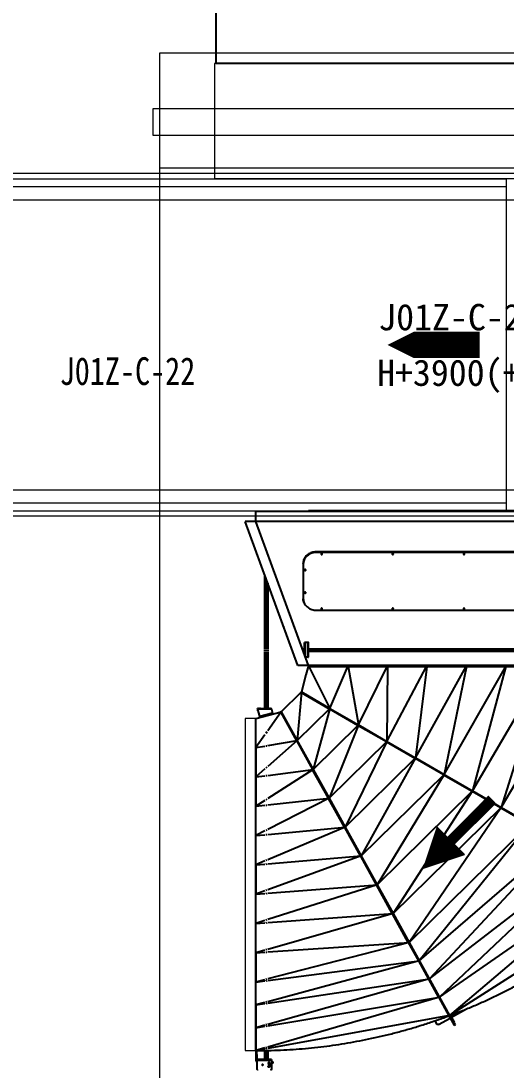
# Model space of a CAD drawing. Header units: millimetres. Extents: x 845401 to 948039, y 511594 to 550263.
# Drawn here: x 913964 to 915805, y 529192 to 533170 of the extents above; entities that cross this region are included whole.
import ezdxf

# ---------------------------------------------------------------- set-up
doc = ezdxf.new("R2010")
doc.units = ezdxf.units.MM
doc.layers.add('00', color=7, linetype='Continuous')
for name, color, linetype, lineweight in [('8101-0023040DXF_CONTINUOUS_LINE', 7, 'Continuous', 18), ('A-剖-0.10mm.......SECT-L01', 255, 'Continuous', 18), ('物流设备', 7, 'Continuous', 5)]:
    doc.layers.add(name, color=color, linetype=linetype, lineweight=lineweight)
doc.styles.add('宋体', font='simsun.ttc', dxfattribs={"width": 0.8, "height": 700})

# ---------------------------------------------------------------- blocks, each defined once
blk = doc.blocks.new('*U100542')
at = {"color": 1}
blk.add_lwpolyline([(0, -630), (2831, -630), (2831, 630), (0, 630)], close=True, dxfattribs=at)
at = {"color": 4}
blk.add_lwpolyline([(0, -600), (2831, -600), (2831, 600), (0, 600)], close=True, dxfattribs=at)
blk.add_lwpolyline([(100, 0, 100, 100, 0), (250, 0, 200, 0, 0), (450, 0, 0, 0, 0)], format="xyseb")
for tag, p in [('设备编号', (485.2, 55.3)), ('设备高度', (489.7, -155.6))]:
    blk.add_attdef(tag, p, '', height=100)
at = {"flags": 1}
blk.add_attdef('设备类型', (16574.6, -37.1), '', height=100, dxfattribs=at)
blk = doc.blocks.new('G$C0940C817')
at = {"linetype": 'Continuous', "lineweight": 25}
for p, q in [((2240.2, 2119.5), (40.2, 2119.5)), ((799.8, 2120), (1480.5, 2120)), ((1480.5, 2120), (1654.1, 2120)), ((1654.1, 2120), (2040.2, 2120)), ((2240.2, 2079.5), (2240.2, 2119.5)), ((40.3, 2079.5), (2240, 2079.5)), ((2040.1, 1533.5), (2240, 2079.5)), ((2080.3, 1533.5), (2280.3, 2079.5)), ((2240.2, 2079.5), (2280.3, 2079.5)), ((2280.3, 2079.6), (2280.2, 2079.5)), ((2280.3, 2079.5), (2280.3, 2079.6)), ((1160.2, 1964.4), (2010.2, 1964.4)), ((1160.7, 1964.1), (2009.7, 1964.1)), ((1160.7, 1962.5), (2009.7, 1962.5)), ((2009.7, 1962.5), (2009.7, 1964.1)), ((2010.2, 1964.4), (2010.2, 1964.1)), ((2059.7, 1920.2), (2059.7, 1921.8)), ((2059.7, 1920.2), (2059.7, 1785.6)), ((2059.7, 1916.1), (2060.2, 1916.1)), ((2059.7, 1914.5), (2060.2, 1914.5)), ((2060.2, 1922.2), (2060.2, 1786.7)), ((2205.3, 1597), (2205.3, 1874.7)), ((2194.7, 1845.8), (2194.7, 1597)), ((2197.7, 1597), (2197.7, 1854)), ((2202.3, 1866.5), (2202.3, 1597)), ((2060.2, 1794.5), (2059.7, 1794.5)), ((2009.7, 1743.3), (1160.7, 1743.3)), ((2135.1, 1680.5), (2134.1, 1680.5)), ((2135.1, 1683.2), (2135.1, 1680.5)), ((2040.2, 1597), (240.2, 1597)), ((240.2, 1594), (2040.2, 1594)), ((2040.2, 1621), (2041.7, 1621)), ((2040.2, 1618), (2040.2, 1621)), ((2041.7, 1621), (2040.2, 1621)), ((2040.2, 1621), (2040.2, 1621)), ((2041.7, 1618), (2040.2, 1618)), ((2040.2, 1569), (2040.2, 1618)), ((2041.7, 1621), (2041.7, 1618)), ((2041.7, 1621), (2041.7, 1621)), ((2041.7, 1566), (2041.7, 1621)), ((2041.7, 1569), (2041.7, 1618)), ((2041.7, 1603.9), (2041.7, 1608.1)), ((2042.7, 1566), (2042.7, 1621)), ((2042.7, 1621), (2042.7, 1621)), ((2042.7, 1621), (2052.2, 1621)), ((2042.7, 1621), (2052.2, 1621)), ((2052.2, 1621), (2052.2, 1621)), ((2052.2, 1566.6), (2052.2, 1621)), ((2053.2, 1621), (2053.2, 1621.1)), ((2054.7, 1621.1), (2053.2, 1621.1)), ((2053.2, 1621), (2054.7, 1621)), ((2054.7, 1621), (2054.7, 1621.1)), ((2054.7, 1611.1), (2054.7, 1621.1)), ((2054.7, 1573.4), (2054.7, 1621)), ((2054.7, 1608.5), (2054.7, 1612.7)), ((2054.7, 1612.7), (2054.7, 1612.7)), ((2054.7, 1612.7), (2054.7, 1608.5)), ((2054.7, 1612.6), (2054.7, 1612.6)), ((2054.7, 1612.6), (2054.7, 1608.4)), ((2054.7, 1608.4), (2054.7, 1612.6)), ((2054.7, 1597), (2054.7, 1611.1)), ((2054.7, 1608.5), (2054.7, 1608.5)), ((2054.7, 1608.4), (2054.7, 1608.4)), ((2063.3, 1597), (2054.7, 1597)), ((2054.7, 1594), (2062.2, 1594)), ((2054.7, 1589.4), (2054.7, 1594)), ((2194.7, 1594), (2194.7, 1589.4)), ((2197.7, 1589.4), (2197.7, 1594)), ((2202.3, 1594), (2202.3, 1589.4)), ((2205.3, 1589.4), (2205.3, 1594)), ((2040.2, 1589.4), (240.2, 1589.4)), ((240.2, 1586.4), (2040.2, 1586.4)), ((2040.2, 1569), (2041.7, 1569)), ((2040.2, 1566), (2040.2, 1569)), ((2041.7, 1566), (2040.2, 1566)), ((2041.7, 1583.1), (2041.7, 1578.9)), ((2041.7, 1569), (2041.7, 1566)), ((2041.7, 1566), (2041.7, 1566)), ((2042.7, 1566), (2052, 1566)), ((2060.5, 1589.4), (2054.7, 1589.4)), ((2054.7, 1586.4), (2059.4, 1586.4)), ((2054.7, 1576.1), (2054.7, 1586.4)), ((2054.7, 1574.5), (2054.7, 1578.7)), ((2054.7, 1578.7), (2054.7, 1578.7)), ((2054.7, 1578.7), (2054.7, 1574.5)), ((2054.7, 1578.6), (2054.7, 1578.6)), ((2054.7, 1578.6), (2054.7, 1574.4)), ((2054.7, 1574.4), (2054.7, 1578.6)), ((2054.7, 1573.4), (2054.7, 1576.1)), ((2054.7, 1574.5), (2054.7, 1574.5)), ((2054.7, 1574.4), (2054.7, 1574.4)), ((2194.7, 1586.4), (2194.7, 1371)), ((2197.7, 1371.1), (2197.7, 1586.4)), ((2202.3, 1586.4), (2202.3, 1371.1)), ((2205.3, 1371.1), (2205.3, 1586.4)), ((2040.2, 1530.5), (240.2, 1530.5)), ((240.3, 1533.4), (2040, 1533.4)), ((1309.2, 996), (991.9, 1530.5)), ((1141.1, 1530.5), (1309.2, 996)), ((1417.4, 1058.5), (1141.9, 1530.5)), ((1291, 1530.5), (1417.4, 1058.5)), ((1525.7, 1121), (1291.9, 1530.5)), ((1440.8, 1530.5), (1525.7, 1121)), ((1633.9, 1183.5), (1441.8, 1530.5)), ((1590.5, 1530.5), (1633.9, 1183.5)), ((1742.2, 1246), (1591.7, 1530.5)), ((1740.2, 1530.5), (1742.2, 1246)), ((1850.4, 1308.5), (1741.6, 1530.5)), ((1889.6, 1530.5), (1850.4, 1308.5)), ((1958.7, 1371), (1891.4, 1530.5)), ((2038.6, 1530.5), (1958.7, 1371)), ((2040, 1533.5), (2080.3, 1533.5)), ((2040, 1533.5), (2040.1, 1533.5)), ((2040, 1533.5), (2040, 1533.4)), ((2040, 1533.4), (2040.2, 1533.5)), ((2040.2, 1530.5), (2040.2, 1533.5)), ((2040.2, 1533.5), (2049.6, 1498.4)), ((2080.2, 1533.5), (2080.2, 1533.5)), ((2080.2, 1533.5), (2080.3, 1533.5)), ((2049.6, 1498.4), (2066.9, 1433.5)), ((2066.9, 1433.5), (1958.7, 1371)), ((2143.2, 1358.6), (2066.9, 1433.5)), ((2066.9, 1433.5), (2082.6, 1249.2)), ((2066.9, 1433.5), (2067.2, 1430.2)), ((2066.9, 1433.5), (2068.4, 1430.9)), ((1960.9, 1368.8), (2067.2, 1430.2)), ((2067.2, 1430.2), (2068.4, 1430.9)), ((1958.7, 1371), (1200.9, 933.5)), ((2143.2, 1358.6), (1658.4, 484)), ((1958.7, 1371), (1850.4, 1308.5)), ((1852.7, 1306.3), (1959.5, 1368)), ((2082.6, 1249.2), (1958.7, 1371)), ((1958.7, 1371), (2022, 1139.9)), ((1960.9, 1368.8), (1958.7, 1371)), ((1958.7, 1371), (1959.5, 1368)), ((1959.5, 1368), (1960.9, 1368.8)), ((2082.6, 1249.2), (2143.2, 1358.6)), ((2145.1, 1355.9), (2085.7, 1248.7)), ((2240.2, 1333.5), (2143.2, 1358.6)), ((2143.2, 1358.6), (2194.7, 1286.3)), ((2143.2, 1358.6), (2145.1, 1355.9)), ((2143.2, 1358.6), (2145.8, 1357.1)), ((2145.1, 1355.9), (2145.8, 1357.1)), ((2180.6, 1368.1), (2176.6, 1352.5)), ((2176.6, 1352.5), (2225, 1340)), ((2180.6, 1368.1), (2180.6, 1367.7)), ((2180.6, 1367.7), (2181.4, 1367.7)), ((2233.1, 1371.4), (2181.3, 1370.9)), ((2181.4, 1368.4), (2232.4, 1368.9)), ((2181.4, 1367.7), (2181.4, 1368.4)), ((2194.7, 1371), (2184.3, 1370.9)), ((2202.3, 1371.1), (2197.7, 1371.1)), ((2230.1, 1371.3), (2205.3, 1371.1)), ((2225, 1340), (2232.4, 1368.9)), ((2232.8, 1361.8), (2230.6, 1361.8)), ((2232.8, 1361.8), (2232.7, 1369.5)), ((2233.1, 1369.9), (2233.1, 1371.4)), ((2176.3, 1351.6), (2175.9, 1350.1)), ((2224.7, 1339), (2176.3, 1351.6)), ((2178.9, 1349.4), (2179.2, 1350.8)), ((2221.5, 1338.3), (2178.9, 1349.4)), ((2221.8, 1339.8), (2179.2, 1350.8)), ((2221.8, 1339.8), (2221.5, 1338.3)), ((2224.4, 1337.6), (2224.7, 1339)), ((2240.2, 333.5), (2240.2, 1333.5)), ((2240.2, 1333.5), (2240.2, 1333.5)), ((2240.2, 1222.4), (2240.2, 1333.5)), ((1850.4, 1308.5), (1742.2, 1246)), ((1744.4, 1243.8), (1851.6, 1305.7)), ((2022, 1139.9), (1850.4, 1308.5)), ((1850.4, 1308.5), (1961.4, 1030.6)), ((1852.7, 1306.3), (1850.4, 1308.5)), ((1850.4, 1308.5), (1851.6, 1305.7)), ((1852.7, 1306.3), (1851.6, 1305.7)), ((2197.7, 1282.1), (2202.3, 1275.6)), ((1742.2, 1246), (1633.9, 1183.5)), ((1636.2, 1181.3), (1743.5, 1243.3)), ((1961.4, 1030.6), (1742.2, 1246)), ((1742.2, 1246), (1900.8, 921.3)), ((1744.4, 1243.8), (1742.2, 1246)), ((1742.2, 1246), (1743.5, 1243.3)), ((1744.4, 1243.8), (1743.5, 1243.3)), ((2022, 1139.9), (2082.6, 1249.2)), ((2084.9, 1247.2), (2025.2, 1139.5)), ((2194.7, 1230.1), (2082.6, 1249.2)), ((2082.6, 1249.2), (2194.7, 1151.1)), ((2085.7, 1248.7), (2082.6, 1249.2)), ((2082.6, 1249.2), (2084.9, 1247.2)), ((2085.7, 1248.7), (2084.9, 1247.2)), ((2205.3, 1271.4), (2240.2, 1222.4)), ((2202.3, 1228.8), (2197.7, 1229.6)), ((2240.2, 1222.4), (2205.3, 1228.3)), ((2240.2, 1222.4), (2240.2, 1111.3)), ((1633.9, 1183.5), (1525.7, 1121)), ((1527.9, 1118.8), (1635.4, 1180.9)), ((1900.8, 921.3), (1633.9, 1183.5)), ((1633.9, 1183.5), (1840.2, 811.9)), ((1636.2, 1181.3), (1633.9, 1183.5)), ((1633.9, 1183.5), (1635.4, 1180.9)), ((1635.4, 1180.9), (1636.2, 1181.3)), ((1525.7, 1121), (1417.4, 1058.5)), ((1419.6, 1056.3), (1527.2, 1118.4)), ((1840.2, 811.9), (1525.7, 1121)), ((1525.7, 1121), (1779.6, 702.6)), ((1527.9, 1118.8), (1525.7, 1121)), ((1525.7, 1121), (1527.2, 1118.4)), ((1527.2, 1118.4), (1527.9, 1118.8)), ((2022, 1139.9), (1961.4, 1030.6)), ((1964.6, 1030.2), (2024.5, 1138.3)), ((2194.7, 1117.3), (2022, 1139.9)), ((2022, 1139.9), (2194.7, 1029.3)), ((2025.2, 1139.5), (2022, 1139.9)), ((2022, 1139.9), (2024.5, 1138.3)), ((2025.2, 1139.5), (2024.5, 1138.3)), ((2197.7, 1148.5), (2202.3, 1144.5)), ((2202.3, 1116.3), (2197.7, 1116.9)), ((2205.3, 1141.8), (2240.2, 1111.3)), ((2240.2, 1111.3), (2205.3, 1115.9)), ((2240.2, 1111.3), (2240.2, 1000.2)), ((1417.4, 1058.5), (1309.2, 996)), ((1311.4, 993.8), (1419.1, 1056)), ((1779.6, 702.6), (1417.4, 1058.5)), ((1417.4, 1058.5), (1719, 593.3)), ((1419.6, 1056.3), (1417.4, 1058.5)), ((1417.4, 1058.5), (1419.1, 1056)), ((1419.6, 1056.3), (1419.1, 1056)), ((1309.2, 996), (1200.9, 933.5)), ((1719, 593.3), (1309.2, 996)), ((1309.2, 996), (1658.4, 484)), ((1311.4, 993.8), (1309.2, 996)), ((1309.2, 996), (1310.9, 993.5)), ((1961.4, 1030.6), (1900.8, 921.3)), ((1904, 921), (1964.1, 1029.2)), ((2194.7, 1005.1), (1961.4, 1030.6)), ((1961.4, 1030.6), (2194.7, 912.2)), ((1964.6, 1030.2), (1961.4, 1030.6)), ((1961.4, 1030.6), (1964.1, 1029.2)), ((1964.1, 1029.2), (1964.6, 1030.2)), ((2197.7, 1027.4), (2202.3, 1024.4)), ((2202.3, 1004.3), (2197.7, 1004.8)), ((2205.3, 1022.5), (2240.2, 1000.2)), ((2240.2, 1000.2), (2205.3, 1004)), ((2240.2, 889.1), (2240.2, 1000.2)), ((1203.1, 931.3), (1310.9, 993.5)), ((1311.4, 993.8), (1310.9, 993.5)), ((1200.9, 933.5), (1619.9, 414.6)), ((1658.4, 484), (1200.9, 933.5)), ((1840.2, 811.9), (1900.8, 921.3)), ((1903.6, 920.1), (1843.5, 811.7)), ((2194.7, 893.4), (1900.8, 921.3)), ((1900.8, 921.3), (2194.7, 797.2)), ((1904, 921), (1900.8, 921.3)), ((1900.8, 921.3), (1903.6, 920.1)), ((1903.6, 920.1), (1904, 921)), ((2197.7, 910.6), (2202.3, 908.3)), ((2202.3, 892.7), (2197.7, 893.1)), ((2205.3, 906.8), (2240.2, 889.1)), ((2240.2, 889.1), (2205.3, 892.4)), ((2240.2, 777.9), (2240.2, 889.1)), ((1091.5, 870.3), (1581.5, 345.2)), ((1619.9, 414.6), (1091.5, 870.3)), ((982, 807.1), (1543, 275.9)), ((1581.5, 345.2), (982, 807.1)), ((1779.6, 702.6), (1840.2, 811.9)), ((1843, 810.9), (1782.9, 702.4)), ((2194.7, 781.8), (1840.2, 811.9)), ((1840.2, 811.9), (2194.7, 683.3)), ((1843.5, 811.7), (1840.2, 811.9)), ((1840.2, 811.9), (1843, 810.9)), ((1843.5, 811.7), (1843, 810.9)), ((2197.7, 795.9), (2202.3, 794)), ((2202.3, 781.2), (2197.7, 781.6)), ((2205.3, 792.7), (2240.2, 777.9)), ((2240.2, 777.9), (2205.3, 780.9)), ((2240.2, 777.9), (2240.2, 666.8)), ((872.6, 743.9), (1504.6, 206.5)), ((1543, 275.9), (872.6, 743.9)), ((763.1, 680.8), (1504.6, 206.5)), ((1779.6, 702.6), (1719, 593.3)), ((1722.3, 593), (1782.5, 701.7)), ((2194.7, 670.4), (1779.6, 702.6)), ((1779.6, 702.6), (2194.7, 570.2)), ((1782.9, 702.4), (1779.6, 702.6)), ((1779.6, 702.6), (1782.5, 701.7)), ((1782.5, 701.7), (1782.9, 702.4)), ((2197.7, 682.3), (2202.3, 680.6)), ((2205.3, 679.5), (2240.2, 666.8)), ((2202.3, 669.8), (2197.7, 670.1)), ((2240.2, 666.8), (2205.3, 669.5)), ((2240.2, 555.7), (2240.2, 666.8)), ((1719, 593.3), (1658.4, 484)), ((1661.7, 483.7), (1721.9, 592.4)), ((2194.7, 559), (1719, 593.3)), ((1719, 593.3), (2194.7, 457.6)), ((1722.3, 593), (1719, 593.3)), ((1719, 593.3), (1721.9, 592.4)), ((1721.9, 592.4), (1722.3, 593)), ((2197.7, 569.3), (2202.3, 567.8)), ((2202.3, 558.5), (2197.7, 558.8)), ((2205.3, 566.9), (2240.2, 555.7)), ((2240.2, 555.7), (2205.3, 558.2)), ((2240.2, 444.6), (2240.2, 555.7)), ((1658.4, 484), (1504.6, 206.5)), ((1619.9, 414.6), (1658.4, 484)), ((1661.4, 483.2), (1623.1, 414.2)), ((1658.4, 484), (2194.7, 345.3)), ((2194.7, 447.7), (1658.4, 484)), ((1658.4, 484), (1661.4, 483.2)), ((1661.7, 483.7), (1658.4, 484)), ((1661.7, 483.7), (1661.4, 483.2)), ((2197.7, 456.7), (2202.3, 455.4)), ((2202.3, 447.2), (2197.7, 447.5)), ((2205.3, 454.6), (2240.2, 444.6)), ((2240.2, 444.6), (2205.3, 447)), ((2240.2, 444.6), (2240.2, 333.5)), ((1581.5, 345.2), (1619.9, 414.6)), ((1622.9, 413.8), (1584.7, 344.8)), ((1619.9, 414.6), (2194.7, 259.1)), ((2194.7, 339.5), (1619.9, 414.6)), ((1619.9, 414.6), (1622.9, 413.8)), ((1623.1, 414.2), (1619.9, 414.6)), ((1622.9, 413.8), (1623.1, 414.2)), ((1543, 275.9), (1581.5, 345.2)), ((1584.5, 344.4), (1546.2, 275.4)), ((1581.5, 345.2), (2194.7, 173)), ((2194.7, 253.6), (1581.5, 345.2)), ((1581.5, 345.2), (1584.5, 344.4)), ((1584.7, 344.8), (1581.5, 345.2)), ((1584.7, 344.8), (1584.5, 344.4)), ((2197.7, 344.5), (2202.3, 343.3)), ((2202.3, 338.5), (2197.7, 339.1)), ((2205.3, 342.5), (2240.2, 333.5)), ((2240.2, 333.5), (2205.3, 338.1)), ((2240.2, 73.5), (2240.2, 333.5)), ((2240.2, 246.8), (2240.2, 333.5)), ((1504.6, 206.5), (1543, 275.9)), ((1546, 275), (1507.7, 206)), ((1543, 275.9), (2194.7, 86.7)), ((2194.7, 167.7), (1543, 275.9)), ((1543, 275.9), (1546, 275)), ((1546.2, 275.4), (1543, 275.9)), ((1546.2, 275.4), (1546, 275)), ((2197.7, 258.3), (2202.3, 257.1)), ((2202.3, 252.5), (2197.7, 253.2)), ((2205.3, 256.3), (2240.2, 246.8)), ((2240.2, 246.8), (2205.3, 252)), ((2240.2, 246.8), (2240.2, 160.2)), ((1497.6, 200.1), (1440, 232.1)), ((1499.8, 204.1), (1473.9, 218.4)), ((1502, 208), (1487.4, 181.8)), ((1504.6, 206.5), (1490.1, 180.3)), ((1507.2, 205.1), (1492.7, 178.8)), ((1502, 208), (1504.6, 206.5)), ((1504.6, 206.5), (2194.7, 81.7)), ((1507.2, 205.1), (1504.6, 206.5)), ((1504.6, 206.5), (1507.7, 206)), ((1506.5, 203.8), (1507.8, 203)), ((1507.4, 205.5), (1507.2, 205.1)), ((1507.8, 203), (1507.3, 202.2)), ((1508.9, 205), (1507.8, 203)), ((1485.2, 171.6), (1482.6, 173)), ((1487.8, 170.1), (1485.2, 171.6)), ((1487.4, 181.8), (1490.1, 180.3)), ((1492.7, 178.8), (1490.1, 180.3)), ((1547, 172.7), (1502.9, 197.2)), ((1553.8, 174.7), (1553.5, 174.1)), ((1560.5, 186.7), (1553.8, 174.7)), ((2197.7, 172.1), (2202.3, 170.8)), ((2202.3, 166.5), (2197.7, 167.2)), ((2205.3, 170), (2240.2, 160.2)), ((2240.2, 160.2), (2205.3, 166)), ((2240.2, 160.2), (2240.2, 73.5)), ((2197.7, 85.8), (2202.3, 84.5)), ((2197.7, 81.2), (2202.3, 80.4)), ((2205.3, 83.6), (2240.2, 73.5)), ((2205.3, 79.8), (2240.2, 73.5)), ((2183.7, 40), (2180.7, 40)), ((2180.7, 40), (2234.7, 40)), ((2180.7, 40), (2180.7, 38.5)), ((2183.7, 38.5), (2183.7, 40)), ((2183.7, 40), (2234.7, 40)), ((2194.7, 74), (2194.7, 40)), ((2197.7, 40), (2197.7, 74)), ((2202.3, 73.9), (2202.3, 40)), ((2205.3, 40), (2205.3, 73.9)), ((2234.7, 40), (2234.7, 38.5)), ((2235.7, 58.5), (2235.7, 55.5)), ((2237.2, 58.5), (2235.7, 58.5)), ((2235.7, 55.5), (2237.2, 55.5)), ((2235.7, 55.5), (2235.7, 41)), ((2235.7, 41), (2237.2, 41)), ((2237.2, 40.5), (2237.1, 40.5)), ((2237.2, 73.5), (2237.2, 43.5)), ((2237.2, 73.5), (2240.2, 73.5)), ((2237.2, 43.5), (2240.2, 43.5)), ((2237.2, 33.5), (2237.2, 43.5)), ((2240.2, 73.5), (2240.2, 43.5)), ((2240.2, 43.5), (2240.2, 33.5)), ((2180.7, 30.9), (2174.5, 30.9)), ((2174.5, 28.3), (2174.5, 30.9)), ((2174.5, 25.7), (2174.5, 28.3)), ((2174.5, 25.7), (2180.7, 25.7)), ((2180.7, 38.5), (2183.7, 38.5)), ((2180.7, 37.5), (2180.7, 38.5)), ((2180.7, 38.5), (2234.7, 38.5)), ((2234.7, 37.5), (2180.7, 37.5)), ((2180.7, 37.5), (2180.7, 3)), ((2183.7, 38.5), (2234.7, 38.5)), ((2188.2, 28.2), (2188.6, 28.8)), ((2191.7, 17), (2189.5, 17)), ((2234.7, 38.5), (2234.7, 37.5)), ((2234.7, 38.5), (2234.7, 37.5)), ((2234.7, 3), (2234.7, 37.5)), ((2240.2, 33.5), (2237.2, 33.5))]:
    blk.add_line(p, q, dxfattribs=at)
at = {"color": 4}
blk.add_line((2240.2, 1333.5), (2280.2, 1333.5), dxfattribs=at)
at = {"linetype": 'Continuous', "lineweight": 25, "flags": 128}
for points in [[(1450.2, 1958.3), (1451, 1958.2), (1451.6, 1957.8), (1452.1, 1957.2), (1452.3, 1956.6), (1452.1, 1955.9), (1451.6, 1955.3), (1451, 1954.9), (1450.2, 1954.8), (1449.3, 1954.9), (1448.7, 1955.3), (1448.2, 1955.9), (1448.1, 1956.6), (1448.2, 1957.2), (1448.7, 1957.8), (1449.3, 1958.2), (1450.2, 1958.3)], [(1720.2, 1958.3), (1721, 1958.2), (1721.6, 1957.8), (1722.1, 1957.2), (1722.3, 1956.6), (1722.1, 1955.9), (1721.6, 1955.3), (1721, 1954.9), (1720.2, 1954.8), (1719.3, 1954.9), (1718.7, 1955.3), (1718.2, 1955.9), (1718.1, 1956.6), (1718.2, 1957.2), (1718.7, 1957.8), (1719.3, 1958.2), (1720.2, 1958.3)], [(1990.2, 1958.3), (1991, 1958.2), (1991.6, 1957.8), (1992.1, 1957.2), (1992.3, 1956.6), (1992.1, 1955.9), (1991.6, 1955.3), (1991, 1954.9), (1990.2, 1954.8), (1989.3, 1954.9), (1988.7, 1955.3), (1988.2, 1955.9), (1988.1, 1956.6), (1988.2, 1957.2), (1988.7, 1957.8), (1989.3, 1958.2), (1990.2, 1958.3)], [(2009.7, 1964.1), (2014, 1963.9), (2018.3, 1963.4), (2022.6, 1962.6), (2026.8, 1961.5), (2030.8, 1960.1), (2034.7, 1958.4), (2038.3, 1956.4), (2041.8, 1954.2), (2045, 1951.7), (2048, 1949), (2050.6, 1946.1), (2053, 1942.9), (2055, 1939.7), (2056.6, 1936.3), (2057.9, 1932.7), (2058.9, 1929.1), (2059.5, 1925.5), (2059.7, 1921.8)], [(2009.7, 1962.5), (2014, 1962.3), (2018.3, 1961.8), (2022.6, 1961), (2026.8, 1959.9), (2030.8, 1958.5), (2034.7, 1956.8), (2038.3, 1954.8), (2041.8, 1952.6), (2045, 1950.1), (2048, 1947.4), (2050.6, 1944.5), (2053, 1941.3), (2055, 1938.1), (2056.6, 1934.7), (2057.9, 1931.1), (2058.9, 1927.5), (2059.5, 1923.9), (2059.7, 1920.2)], [(2010.2, 1964.4), (2014.5, 1964.3), (2018.8, 1963.8), (2023.1, 1963), (2027.3, 1961.9), (2031.3, 1960.5), (2035.2, 1958.8), (2038.8, 1956.8), (2042.3, 1954.6), (2045.5, 1952.1), (2048.5, 1949.3), (2051.1, 1946.4), (2053.5, 1943.3), (2055.5, 1940), (2057.1, 1936.6), (2058.4, 1933.1), (2059.4, 1929.5), (2060, 1925.9), (2060.2, 1922.2)], [(2052.7, 1897.8), (2053.5, 1897.6), (2054.1, 1897.2), (2054.6, 1896.7), (2054.8, 1896), (2054.6, 1895.3), (2054.1, 1894.7), (2053.5, 1894.3), (2052.7, 1894.2), (2051.8, 1894.3), (2051.2, 1894.7), (2050.7, 1895.3), (2050.6, 1896), (2050.7, 1896.7), (2051.2, 1897.2), (2051.8, 1897.6), (2052.7, 1897.8)], [(2052.7, 1811.6), (2053.5, 1811.4), (2054.1, 1811.1), (2054.6, 1810.5), (2054.8, 1809.8), (2054.6, 1809.1), (2054.1, 1808.5), (2053.5, 1808.2), (2052.7, 1808), (2051.8, 1808.2), (2051.2, 1808.5), (2050.7, 1809.1), (2050.6, 1809.8), (2050.7, 1810.5), (2051.2, 1811.1), (2051.8, 1811.4), (2052.7, 1811.6)], [(1450.2, 1751), (1451, 1750.9), (1451.6, 1750.5), (1452.1, 1749.9), (1452.3, 1749.2), (1452.1, 1748.6), (1451.6, 1748), (1451, 1747.6), (1450.2, 1747.5), (1449.3, 1747.6), (1448.7, 1748), (1448.2, 1748.6), (1448.1, 1749.2), (1448.2, 1749.9), (1448.7, 1750.5), (1449.3, 1750.9), (1450.2, 1751)], [(1720.2, 1751), (1721, 1750.9), (1721.6, 1750.5), (1722.1, 1749.9), (1722.3, 1749.2), (1722.1, 1748.6), (1721.6, 1748), (1721, 1747.6), (1720.2, 1747.5), (1719.3, 1747.6), (1718.7, 1748), (1718.2, 1748.6), (1718.1, 1749.2), (1718.2, 1749.9), (1718.7, 1750.5), (1719.3, 1750.9), (1720.2, 1751)], [(1990.2, 1751), (1991, 1750.9), (1991.6, 1750.5), (1992.1, 1749.9), (1992.3, 1749.2), (1992.1, 1748.6), (1991.6, 1748), (1991, 1747.6), (1990.2, 1747.5), (1989.3, 1747.6), (1988.7, 1748), (1988.2, 1748.6), (1988.1, 1749.2), (1988.2, 1749.9), (1988.7, 1750.5), (1989.3, 1750.9), (1990.2, 1751)], [(2059.7, 1785.6), (2059.5, 1781.9), (2058.9, 1778.2), (2057.9, 1774.6), (2056.6, 1771.1), (2055, 1767.7), (2053, 1764.5), (2050.6, 1761.3), (2048, 1758.4), (2045, 1755.7), (2041.8, 1753.2), (2038.3, 1751), (2034.7, 1749), (2030.8, 1747.3), (2026.8, 1745.9), (2022.6, 1744.8), (2018.3, 1744), (2014, 1743.5), (2009.7, 1743.3)], [(2040.2, 1621), (2040.2, 1621), (2040.3, 1621), (2040.6, 1621), (2040.9, 1621), (2041.3, 1621), (2041.7, 1621), (2042.2, 1621), (2042.7, 1621)], [(2052.2, 1621), (2052.6, 1621), (2053.1, 1621), (2053.5, 1621), (2053.9, 1621), (2054.2, 1621), (2054.5, 1621), (2054.6, 1621), (2054.7, 1621)], [(2181.3, 1370.9), (2181.3, 1370.9), (2181.3, 1370.7), (2181.3, 1370.5), (2181.3, 1370.2), (2181.3, 1369.8), (2181.3, 1369.4), (2181.3, 1368.9), (2181.4, 1368.4)], [(2181.3, 1370.9), (2181.4, 1370.9), (2181.6, 1370.9), (2181.8, 1370.9), (2182.2, 1370.9), (2182.7, 1370.9), (2183.2, 1370.9), (2183.7, 1370.9), (2184.3, 1370.9)], [(2188, 1371), (2188.1, 1371), (2188.6, 1371), (2189.4, 1371), (2190.2, 1371), (2191.1, 1371), (2191.8, 1371), (2192.3, 1371), (2192.5, 1371)], [(2192.5, 1371), (2192.3, 1371), (2191.8, 1371), (2191.1, 1371), (2190.2, 1371), (2189.4, 1371), (2188.6, 1371), (2188.1, 1371), (2188, 1371)], [(2222, 1371.3), (2222.1, 1371.3), (2222.6, 1371.3), (2223.4, 1371.3), (2224.2, 1371.3), (2225.1, 1371.3), (2225.8, 1371.3), (2226.3, 1371.3), (2226.5, 1371.3)], [(2226.5, 1371.3), (2226.3, 1371.3), (2225.8, 1371.3), (2225.1, 1371.3), (2224.2, 1371.3), (2223.4, 1371.3), (2222.6, 1371.3), (2222.1, 1371.3), (2222, 1371.3)], [(2230.1, 1371.3), (2230.7, 1371.4), (2231.2, 1371.4), (2231.8, 1371.4), (2232.2, 1371.4), (2232.6, 1371.4), (2232.9, 1371.4), (2233, 1371.4), (2233.1, 1371.4)], [(2175.9, 1350.1), (2176, 1350.1), (2176.2, 1350), (2176.4, 1350), (2176.8, 1349.9), (2177.2, 1349.8), (2177.7, 1349.6), (2178.3, 1349.5), (2178.9, 1349.4)], [(2179.2, 1350.8), (2178.7, 1351), (2178.1, 1351.1), (2177.6, 1351.2), (2177.2, 1351.3), (2176.8, 1351.4), (2176.5, 1351.5), (2176.4, 1351.5), (2176.3, 1351.6)], [(2188.2, 1348.5), (2188, 1348.5), (2187.5, 1348.7), (2186.8, 1348.8), (2186, 1349.1), (2185.2, 1349.3), (2184.5, 1349.5), (2184, 1349.6), (2183.8, 1349.6), (2184, 1349.6), (2184.5, 1349.5), (2185.2, 1349.3), (2186, 1349.1), (2186.8, 1348.8), (2187.5, 1348.7), (2188, 1348.5), (2188.2, 1348.5)], [(2212.9, 1342.1), (2213, 1342.1), (2213.5, 1341.9), (2214.2, 1341.8), (2215, 1341.5), (2215.9, 1341.3), (2216.6, 1341.1), (2217.1, 1341), (2217.2, 1341), (2217.1, 1341), (2216.6, 1341.1), (2215.9, 1341.3), (2215, 1341.5), (2214.2, 1341.8), (2213.5, 1341.9), (2213, 1342.1), (2212.9, 1342.1)], [(2221.5, 1338.3), (2222, 1338.2), (2222.6, 1338), (2223.1, 1337.9), (2223.5, 1337.8), (2223.9, 1337.7), (2224.1, 1337.6), (2224.3, 1337.6), (2224.4, 1337.6)], [(2224.7, 1339), (2224.7, 1339.1), (2224.5, 1339.1), (2224.2, 1339.2), (2223.9, 1339.3), (2223.4, 1339.4), (2222.9, 1339.5), (2222.4, 1339.6), (2221.8, 1339.8)], [(2225, 1340), (2224.9, 1339.5), (2224.7, 1339.1), (2224.6, 1338.7), (2224.5, 1338.3), (2224.5, 1338), (2224.4, 1337.8), (2224.4, 1337.6), (2224.4, 1337.6)], [(1482.6, 173), (1482.7, 173.2), (1483, 173.7), (1483.4, 174.5), (1484, 175.6), (1484.7, 176.9), (1485.6, 178.4), (1486.5, 180), (1487.4, 181.8)], [(1490.1, 180.3), (1489.1, 178.6), (1488.2, 177), (1487.4, 175.4), (1486.6, 174.1), (1486, 173), (1485.6, 172.2), (1485.3, 171.7), (1485.2, 171.6)], [(1490.1, 180.3), (1489.1, 178.6), (1488.2, 177), (1487.4, 175.4), (1486.6, 174.1), (1486, 173), (1485.6, 172.2), (1485.3, 171.7), (1485.2, 171.6)], [(1492.7, 178.8), (1491.7, 177.1), (1490.8, 175.5), (1490, 174), (1489.3, 172.7), (1488.7, 171.6), (1488.2, 170.8), (1487.9, 170.3), (1487.8, 170.1)]]:
    blk.add_lwpolyline(points, dxfattribs=at)
at = {"color": 4}
blk.add_lwpolyline([(2240.2, 73.5), (2240.2, 1333.5), (2280.2, 1333.5), (2280.2, 73.5)], close=True, dxfattribs=at)
at = {"linetype": 'Continuous', "lineweight": 25}
for centre, radius in [((2189.3, 20), 1.5), ((2214.7, 20), 2.25), ((2214.7, 20), 1.5)]:
    blk.add_circle(centre, radius, dxfattribs=at)
for centre, radius, start, end in [((1450.2, 1958.6), 2.25, 213.6328, 326.3672), ((1450.1, 1958.4), 1.56, 202.2562, 273.3366), ((1450.2, 1958.4), 1.56, 266.6641, 337.7423), ((1720.2, 1958.6), 2.25, 213.6328, 326.3672), ((1720.1, 1958.4), 1.56, 202.4692, 273.3214), ((1720.2, 1958.4), 1.56, 266.6793, 337.5293), ((1990.2, 1958.6), 2.25, 213.6328, 326.3672), ((1990.1, 1958.4), 1.56, 202.4531, 273.3167), ((1990.2, 1958.4), 1.56, 266.684, 337.5453), ((2052.7, 1898), 2.25, 213.6324, 326.3676), ((2052.7, 1897.9), 1.68, 203.9649, 336.0348), ((2052.7, 1811.9), 2.25, 213.6327, 326.3673), ((2052.7, 1811.7), 1.68, 203.9541, 336.0457), ((1450.2, 1751.1), 1.68, 203.9365, 336.0634), ((1720.2, 1751.1), 1.68, 204.0064, 335.9933), ((1990.2, 1751.1), 1.68, 203.9198, 336.0802), ((2023.4, 1786.8), 36.8, 335.0066, 359.8162), ((2023.5, 1786.9), 36.6, 335.9146, 359.8559), ((1450.2, 1751.3), 2.25, 213.6329, 326.3671), ((1720.2, 1751.3), 2.25, 213.6326, 326.3674), ((1990.2, 1751.3), 2.25, 213.6326, 326.3674), ((2042.4, 1414.1), 206.9, 89.9307, 90.2076), ((2052.4, 1829.2), 208.2, 269.9324, 270.2076), ((2042.4, 1359.1), 206.9, 89.9307, 90.2076), ((2074.8, 1378.3), 105, 345.2296, 345.7752), ((1996.1, 1398.7), 236.3, 345.3807, 345.6232), ((1501.3, 206.7), 7.5, 294.1294, 331), ((1549.5, 177.1), 5, 241, 331), ((2234.7, 41), 1, 269.9999, 360), ((2234.7, 41), 2.5, 269.9999, 360), ((2234.7, 41), 1, 269.9999, 323.5087), ((2234.7, 41), 2.5, 323.5087, 360), ((2183.7, 3), 3, 180, 269.9999), ((2214.7, 20), 27.7, 162.8259, 197.1741), ((2214.7, 20), 27.7, 162.8259, 197.1741), ((2189.5, 20), 3, 217.1704, 269.9999), ((2189.3, 20), 1.5, 143.5088, 269.9999), ((2190.4, 27.5), 2.25, 342.8259, 162.8259), ((2190.4, 12.5), 2.25, 197.1741, 17.1741), ((2190.4, 12.5), 2.25, 197.1741, 323.5088), ((2189.3, 20), 1.5, 269.9999, 323.5088), ((2214.7, 20), 23.2, 162.8259, 197.1741), ((2214.7, 20), 2.25, 143.5088, 269.9999), ((2214.7, 20), 1.5, 143.5088, 323.5088), ((2214.7, 20), 2.25, 269.9999, 323.5088), ((2231.7, 3), 3, 269.9999, 360), ((2231.7, 3), 3, 323.5088, 360)]:
    blk.add_arc(centre, radius, start, end, dxfattribs=at)
for points, knots in [([(2232.4, 1368.9), (2232.5, 1369.1), (2232.6, 1369.7), (2232.7, 1370.4), (2232.8, 1371), (2233, 1371.3), (2233.1, 1371.4), (2233.1, 1371.4)], [0, 0, 0, 0, 0.192808, 0.410586, 0.628357, 0.846128, 1, 1, 1, 1]), ([(2232.4, 1368.9), (2232.5, 1369), (2232.6, 1369.2), (2232.8, 1369.6), (2232.9, 1369.8), (2233, 1369.9), (2233.1, 1369.9), (2233.1, 1369.9)], [0, 0, 0, 0, 0.23366, 0.467352, 0.700869, 0.934392, 1, 1, 1, 1]), ([(1501.8, 207.6), (1488.4, 212.7), (1460.7, 223.3), (1419, 240.5), (1376.8, 259), (1335, 278.4), (1293.5, 298.8), (1253.3, 319.7), (1214.3, 341), (1176.5, 362.7), (1139.1, 385.2), (1102.1, 408.4), (1064.2, 433.4), (1025.4, 460.3), (985.9, 489), (947, 518.7), (908.8, 549.3), (871.3, 580.8), (834.5, 613.2), (798.3, 646.4), (774.9, 669.3), (763.1, 680.8)], [0, 0, 0, 0, 0.048995, 0.101444, 0.153891, 0.206338, 0.258785, 0.311232, 0.360682, 0.410132, 0.459582, 0.509033, 0.558483, 0.613672, 0.668862, 0.724052, 0.779241, 0.834431, 0.889621, 0.94481, 1, 1, 1, 1]), ([(2240.2, 73.5), (2224.4, 73.6), (2193, 73.8), (2145.9, 75.5), (2098.8, 78.1), (2051.8, 81.8), (2005.3, 86.5), (1959.1, 92.2), (1913.3, 98.9), (1867.7, 106.6), (1821.9, 115.4), (1776.1, 125.2), (1730.1, 136.2), (1684.4, 148.2), (1639, 161.2), (1593.9, 175.2), (1549, 190.3), (1519.4, 201.1), (1504.6, 206.5)], [0, 0, 0, 0, 0.06272, 0.1254401, 0.18816, 0.2508799, 0.3135999, 0.3751999, 0.4367999, 0.4984, 0.56, 0.6228572, 0.6857143, 0.7485713, 0.8114287, 0.8742856, 0.9371432, 1, 1, 1, 1]), ([(1507.4, 205.5), (1507.5, 205.5), (1507.5, 205.5), (1507.5, 205.6), (1507.6, 205.7), (1507.6, 205.7), (1507.6, 205.8), (1507.7, 205.9), (1507.7, 205.9), (1507.7, 206)], [0, 0, 0, 0, 0.125162, 0.250095, 0.375257, 0.50001, 0.624973, 0.750105, 1, 1, 1, 1])]:
    blk.add_open_spline(points, degree=3, knots=knots, dxfattribs=at)
blk = doc.blocks.new('ljsfja-03269ee44')
h = blk.add_hatch()
h.set_pattern_fill('ANSI31', color=1, style=0)
h.set_pattern_definition([(45, (-831476.56413, 394010.49028), (-0.088388347648, 0.088388347648), [])])
h.paths.add_polyline_path([(477, 67), (77, 267), (77, 117), (-523, 117), (-523, 17), (77, 17), (77, -133)])
at = {"color": 1}
for points in [[(77, 117), (77, 267), (477, 67), (477, 67), (77, -133), (77, 17)], [(77, 17), (-523, 17), (-523, 117), (77, 117)]]:
    blk.add_lwpolyline(points, dxfattribs=at)
blk = doc.blocks.new('螺旋滑槽3')
at = {"rotation": 180}
blk.add_blockref('G$C0940C817', (1174887, 1943894.6, 0.3), dxfattribs=at)
at = {"color": 0, "xscale": 0.3655680015563962, "yscale": 0.3655680015563962, "zscale": 0.3655680015563962, "rotation": 134.9999999999907}
blk.add_blockref('ljsfja-03269ee44', (1173424.5, 1943023.3, 0.5), dxfattribs=at)
blk = doc.blocks.new('C线')
at = {"color": 4, "elevation": 19.2}
blk.add_lwpolyline([(1001185.1, 471845.9), (996575, 471845.9), (996575, 473103.4), (1001185.1, 473103.4)], close=True, dxfattribs=at)
at = {"layer": 'A-剖-0.10mm.......SECT-L01', "color": 2, "elevation": -3.6}
blk.add_lwpolyline([(996569, 471410.9), (1002569, 471410.9), (1002569, 471845.9), (996569, 471845.9)], close=True, dxfattribs=at)
at = {"layer": '8101-0023040DXF_CONTINUOUS_LINE', "color": 2, "xscale": -1, "rotation": 180}
blk.add_blockref('螺旋滑槽3', (-175921.9, 2411924.6, 25.1), dxfattribs=at)
at = {"layer": '物流设备', "color": 0}
ref = blk.add_blockref('*U100542', (997675, 470779.5, 25.4), dxfattribs=dict(at, xscale=-1))
ref.add_attrib('设备高度', 'H+3900(+600)', (997185.2, 470624, 25.4), dxfattribs={"layer": '0', "height": 100})
ref.add_attrib('设备编号', 'J01Z-C-22', (997189.7, 470834.8, 25.4), dxfattribs={"layer": '0', "height": 100})
at = {"layer": 'A-剖-0.10mm.......SECT-L01', "color": 1, "insert": (995981.2, 470732.6, 25.4), "char_height": 105, "width": 1150.178, "attachment_point": 1, "style": '宋体'}
blk.add_mtext('J01Z-C-22', dxfattribs=at)
blk = doc.blocks.new('BC线平台')
at = {"layer": 'A-剖-0.10mm.......SECT-L01', "elevation": 29.9}
blk.add_lwpolyline([(793801.8, 365007), (793801.8, 364572), (800376.9, 364572), (800376.9, 365007)], close=True, dxfattribs=at)
at = {"layer": 'A-剖-0.10mm.......SECT-L01', "color": 1, "elevation": 29.9}
blk.add_lwpolyline([(793776.5, 364695.1), (800376.8, 364695.1), (800376.8, 364795.1), (793776.5, 364795.1)], close=True, dxfattribs=at)
at = {"layer": 'A-剖-0.10mm.......SECT-L01', "color": 2, "elevation": 1}
for points in [[(776874.5, 364450.4), (808174.1, 364450.5), (808174.1, 364550.5), (776874.5, 364550.4)], [(776874.5, 363350.4), (808174.1, 363350.4), (808174.1, 363250.4), (776874.5, 363250.4)]]:
    blk.add_lwpolyline(points, close=True, dxfattribs=at)

msp = doc.modelspace()

# ---------------------------------------------------------------- linework, layer by layer
at = {"layer": 'A-剖-0.10mm.......SECT-L01'}
msp.add_line((914490.1, 532936.7, 29), (914490.1, 520599.4, 29), dxfattribs=at)

# ---------------------------------------------------------------- block references
at = {"layer": '00'}
for name, p in [('BC线平台', (120688.3, 168041.3, -1)), ('C线', (-81869.8, 61162.2))]:
    msp.add_blockref(name, p, dxfattribs=at)

doc.saveas('drawing.dxf')
